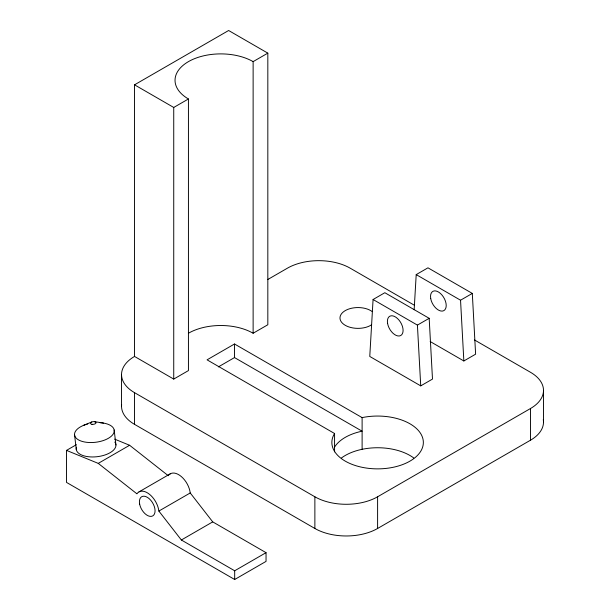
<?xml version="1.0" encoding="UTF-8"?>
<svg xmlns="http://www.w3.org/2000/svg" width="610" height="610" viewBox="0 0 610 610"><rect width="100%" height="100%" fill="white"/><g stroke="black" fill="none" stroke-linecap="round" stroke-linejoin="round"><path stroke-width="0.91" d="M373.076 299.51L369.767 356.446L420.732 385.871L432.49 379.084L429.181 318.313L384.834 292.716L373.076 299.51L417.415 325.107L420.732 385.871M414.159 309.72L416.203 274.607L427.961 267.82L472.308 293.418L475.617 354.181L463.852 360.975L430.149 341.516M543.281 419.573A44.355 25.605 0 0 1 530.502 440.199L377.605 528.473A44.355 25.605 0 0 1 314.874 528.473L134.535 424.354L134.535 392.665A44.355 25.605 0 0 1 134.535 356.446L134.535 84.82L228.628 30.5L267.828 53.139L267.828 324.756L253.127 333.243A45.742 26.405 0 0 0 188.437 333.243M134.535 84.82L173.736 107.459L188.437 98.972A45.742 26.405 0 0 1 188.437 61.625A45.742 26.405 0 0 1 253.127 61.625L267.828 53.139M267.828 279.487L287.432 268.171A44.355 25.605 0 0 1 350.163 268.171L414.396 305.252M134.535 356.446L173.736 379.084L188.437 370.59L188.437 98.972M234.507 343.994L207.064 359.839L334.57 433.512A45.742 26.405 0 0 0 372.344 468.693A45.742 26.405 0 0 0 423.043 439.421A45.742 26.405 0 0 0 362.111 417.614L234.507 343.994L234.507 357.574L218.365 366.9M168.97 474.87A16.615 9.592 60 0 1 181.307 476.555A16.615 9.592 60 0 1 190.228 492.956L212.722 521.885L266.044 552.668L266.044 561.391L234.682 579.5L66.505 482.403L66.505 450.386L98.248 463.379L129.61 445.269L168.307 475.731M417.415 325.107L429.181 318.313M416.203 274.607L460.542 300.212L472.308 293.418M139.034 491.858L170.396 473.749M98.248 463.379L136.937 493.833L137.204 493.459A16.615 9.592 60 0 1 149.58 494.367A16.615 9.592 60 0 1 158.859 511.066L190.228 492.956M158.859 511.066L181.361 539.995L212.722 521.885M181.361 539.995L234.682 570.777L266.044 552.668M134.535 392.665L314.874 496.784A44.355 25.605 0 0 0 377.605 496.784L530.502 408.509A44.355 25.605 0 0 0 530.502 372.291L474.504 339.961M66.505 450.386L76.349 444.72M83.311 425.46L91.721 421.998M94.527 421.662L103.494 423.081M114.619 439.131L129.61 445.269M234.507 357.574L362.111 431.194A45.742 26.405 0 0 0 334.57 447.092M114.169 429.966L115.93 444.987M74.542 434.625L76.303 449.654M460.542 300.212L463.852 360.975M543.495 390.4L543.495 422.089M530.502 408.509L530.502 440.199M377.605 496.784L377.605 528.473M362.111 417.614L362.111 449.303M334.57 433.512L334.57 451.858M314.874 496.784L314.874 528.473M253.127 61.625L253.127 333.243M234.682 570.777L234.682 579.5M173.736 107.459L173.736 379.084M121.543 374.555L121.543 406.245M134.535 424.354A44.355 25.605 0 0 1 121.634 404.567M371.52 324.848A18.018 10.4 0 0 1 345.26 325.321A18.018 10.4 0 0 1 346.083 310.162A18.018 10.4 0 0 1 372.237 311.588M341.463 457.965A45.742 26.405 0 0 1 413.748 457.965M100.025 422.707A19.962 9.745 -6.7 0 1 111.211 436.303A19.962 9.745 -6.7 0 1 79.704 440.504A19.962 9.745 -6.7 0 1 85.469 424.644M86.597 424.286A19.962 9.745 -6.7 0 1 87.764 423.958M115.481 443.203A19.962 9.745 -6.7 0 1 96.601 456.76A19.962 9.745 -6.7 0 1 76.486 447.183M114.802 442.075A19.962 9.745 -6.7 0 1 115.176 442.631M387.609 323.552A11.087 6.405 60 0 0 400.617 335.584A11.087 6.405 60 0 0 397.514 318.527A11.087 6.405 60 0 0 387.609 323.552M430.736 298.648A11.087 6.405 60 0 0 443.737 310.688A11.087 6.405 60 0 0 440.641 293.631A11.087 6.405 60 0 0 430.736 298.648M139.652 504.15A11.064 6.39 60 0 0 152.698 515.93A11.064 6.39 60 0 0 149.358 498.827A11.064 6.39 60 0 0 139.652 504.15M91.942 424.301A2.776 1.35 -6.7 0 0 96.014 422.707A2.776 1.35 -6.7 0 0 91.82 421.96A2.776 1.35 -6.7 0 0 91.942 424.301"/></g></svg>
